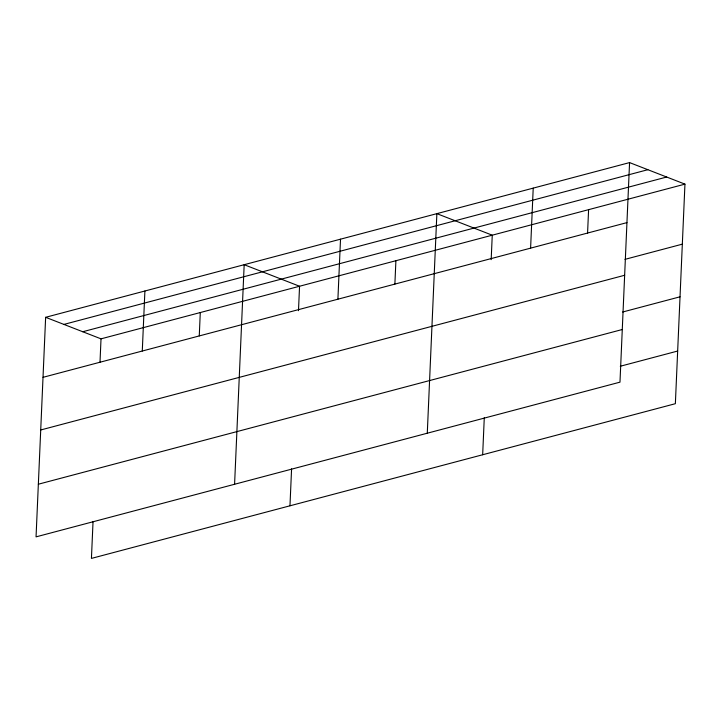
<?xml version="1.0" encoding="UTF-8"?>
<svg xmlns="http://www.w3.org/2000/svg" width="721" height="721" viewBox="0 0 721 721"><rect width="100%" height="100%" fill="white"/><g stroke="black" fill="none" stroke-linecap="round" stroke-linejoin="round"><path stroke-width="1.08" d="M45.639 317.303L36.05 536.866L619.979 382.157L629.568 162.595L45.639 317.303L101.021 338.843L684.95 184.134L675.361 403.697L91.432 558.405L93.045 521.436M100.003 362.185L101.021 338.843M142.28 351.028L144.903 291.005M199.266 335.887L200.285 312.544M234.586 484.26L244.176 264.706L299.557 286.246L298.485 310.697M289.968 505.8L291.581 468.839M337.906 299.197L340.519 239.174M394.883 284.056L395.901 260.714M427.283 433.213L436.872 213.65L492.254 235.19L491.181 259.641M482.664 454.753L484.278 417.783M530.602 248.15L533.216 188.127M587.579 233.009L588.597 209.667M63.917 324.414L647.846 169.705M82.744 331.732L666.673 177.033M43.017 377.326L626.946 222.618M624.954 259.362L682.327 244.158M40.718 429.977L624.647 275.269M622.656 312.013L680.029 296.809M38.348 484.215L622.277 329.515M620.285 366.25L677.659 351.046M629.568 162.595L684.95 184.134"/></g></svg>
